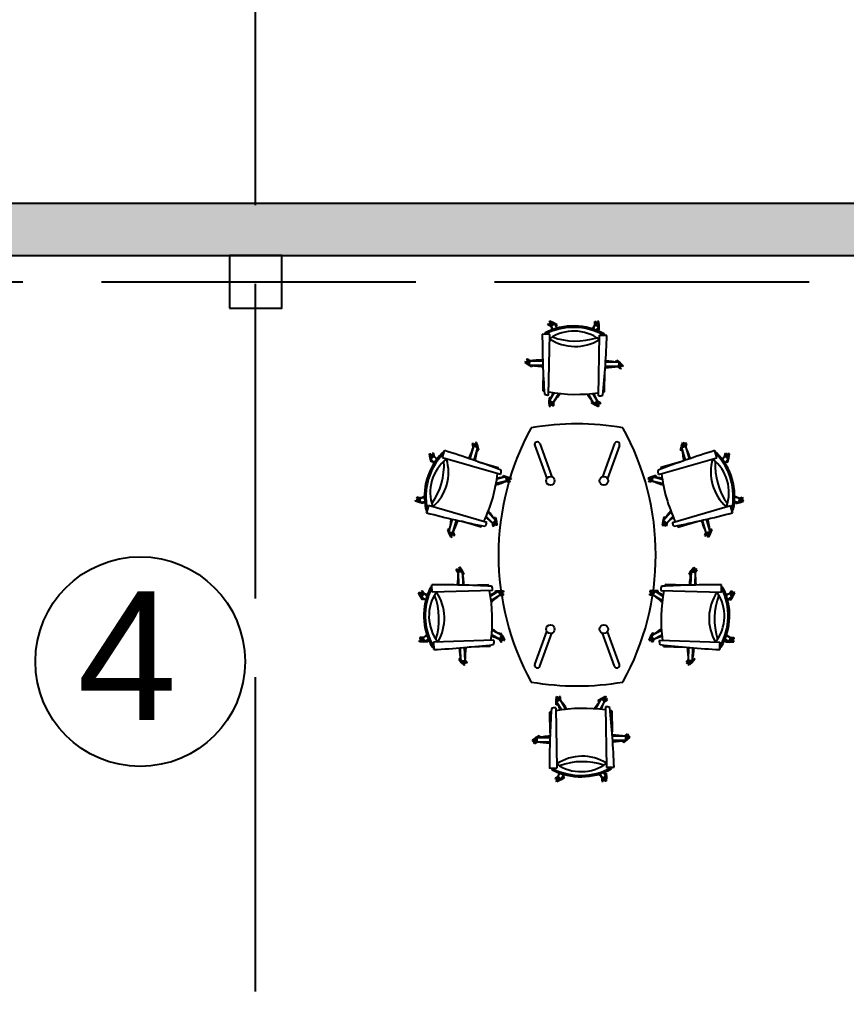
# Model space of a CAD drawing. Header units: millimetres. Extents: x -1544140 to 7445918, y -1294905 to 2019878.
# Drawn here: x 684944 to 691253, y 188654 to 196139 of the extents above; entities that cross this region are included whole.
import ezdxf

# ---------------------------------------------------------------- set-up
doc = ezdxf.new("R2010")
doc.units = ezdxf.units.MM
doc.header["$MEASUREMENT"] = 0
doc.linetypes.add('ACAD_ISO02W100', pattern=[15, 12, -3])
doc.layers.add('Plan 2', color=7, linetype='Continuous')
doc.styles.get("Standard").update_dxf_attribs({"font": 'arial.ttf'})

msp = doc.modelspace()

# ---------------------------------------------------------------- hatches: boundary and pattern name
at = {"true_color": 0x636466}
h = msp.add_hatch(color=251, dxfattribs=at)
h.dxf.hatch_style = 1
h.paths.add_polyline_path([(647544.4, 239137.8), (647144.4, 239137.8), (647144.4, 227137.8), (647544.4, 227137.8)])
h.paths.add_polyline_path([(647544.4, 227137.8), (647144.4, 227137.8), (647144.4, 205537.8), (647744.4, 205537.8), (647744.4, 205937.8), (647544.4, 205937.8)])
h.paths.add_polyline_path([(647544.4, 251137.8), (647144.4, 251137.8), (647144.4, 239137.8), (647544.4, 239137.8)])
h.paths.add_polyline_path([(647544.4, 263137.8), (647144.4, 263137.8), (647144.4, 251137.8), (647544.4, 251137.8)])
h.paths.add_polyline_path([(669344.4, 263737.8), (647144.4, 263737.8), (647144.4, 263137.8), (647544.4, 263137.8), (647544.4, 263337.8), (668944.4, 263337.8), (668944.4, 263137.8), (669344.4, 263137.8)])
h.paths.add_polyline_path([(669344.4, 263137.8), (668944.4, 263137.8), (668944.4, 251137.8), (669344.4, 251137.8)])
h.paths.add_polyline_path([(669344.4, 251137.8), (668944.4, 251137.8), (668944.4, 227337.8), (674744.4, 227337.8), (674744.4, 227737.8), (669344.4, 227737.8)])
h.paths.add_polyline_path([(680744.4, 227737.8), (674744.4, 227737.8), (674744.4, 227337.8), (680744.4, 227337.8)])
h.paths.add_polyline_path([(686744.4, 227737.8), (680744.4, 227737.8), (680744.4, 227337.8), (686744.4, 227337.8)])
h.paths.add_polyline_path([(692744.4, 227737.8), (686744.4, 227737.8), (686744.4, 227337.8), (692744.4, 227337.8)])
h.paths.add_polyline_path([(716744.4, 205937.8), (710744.4, 205937.8), (710744.4, 205537.8), (716744.4, 205537.8)])
h.paths.add_polyline_path([(710744.4, 205937.8), (647544.4, 205937.8), (647544.4, 206137.8), (647144.4, 206137.8), (647144.4, 205537.8), (710744.4, 205537.8)])
h.paths.add_polyline_path([(647744.4, 205937.8), (647544.4, 205937.8), (647544.4, 206137.8), (647144.4, 206137.8), (647144.4, 205537.8), (647744.4, 205537.8)], flags=16)
h.paths.add_polyline_path([(668544.4, 194137.8), (668144.4, 194137.8), (668144.4, 188137.8), (668544.4, 188137.8)], flags=17)
h.paths.add_polyline_path([(674744.4, 194737.8), (668744.4, 194737.8), (668744.4, 194337.8), (674744.4, 194337.8)], flags=17)
h.paths.add_polyline_path([(668744.4, 194737.8), (668144.4, 194737.8), (668144.4, 194137.8), (668544.4, 194137.8), (668544.4, 194337.8), (668744.4, 194337.8)], flags=16)
h.paths.add_polyline_path([(680744.4, 194737.8), (674744.4, 194737.8), (674744.4, 194337.8), (680744.4, 194337.8)])
h.paths.add_polyline_path([(686744.4, 194737.8), (680744.4, 194737.8), (680744.4, 194337.8), (686744.4, 194337.8)])
h.paths.add_polyline_path([(692744.4, 194737.8), (686744.4, 194737.8), (686744.4, 194337.8), (692744.4, 194337.8)])
h.paths.add_polyline_path([(698744.4, 194737.8), (692744.4, 194737.8), (692744.4, 194337.8), (698744.4, 194337.8)])
h.paths.add_polyline_path([(699344.4, 194137.8), (698944.4, 194137.8), (698944.4, 188137.8), (699344.4, 188137.8)])
h.paths.add_polyline_path([(699344.4, 194737.8), (698744.4, 194737.8), (698744.4, 194337.8), (698944.4, 194337.8), (698944.4, 194137.8), (699344.4, 194137.8)])
h.paths.add_polyline_path([(699344.4, 188137.8), (698944.4, 188137.8), (698944.4, 182137.8), (699344.4, 182137.8)])
h.paths.add_polyline_path([(699344.4, 182137.8), (698944.4, 182137.8), (698944.4, 172937.8), (698744.4, 172937.8), (698744.4, 172537.8), (699344.4, 172537.8)])
h.paths.add_polyline_path([(698744.4, 172937.8), (692744.4, 172937.8), (692744.4, 172537.8), (698744.4, 172537.8)])
h.paths.add_polyline_path([(692744.4, 172937.8), (686744.4, 172937.8), (686744.4, 172537.8), (692744.4, 172537.8)])
h.paths.add_polyline_path([(686744.4, 172937.8), (686544.4, 172937.8), (686544.4, 173137.8), (686144.4, 173137.8), (686144.4, 172537.8), (686744.4, 172537.8)])
h.paths.add_polyline_path([(686544.4, 179137.8), (686144.4, 179137.8), (686144.4, 173137.8), (686544.4, 173137.8)])
h.paths.add_polyline_path([(686544.4, 181937.8), (680744.4, 181937.8), (680744.4, 181537.8), (686144.4, 181537.8), (686144.4, 179137.8), (686544.4, 179137.8)])
h.paths.add_polyline_path([(680744.4, 181937.8), (674744.4, 181937.8), (674744.4, 181537.8), (680744.4, 181537.8)])
h.paths.add_polyline_path([(674744.4, 181937.8), (668544.4, 181937.8), (668544.4, 182137.8), (668144.4, 182137.8), (668144.4, 181537.8), (674744.4, 181537.8)])
h.paths.add_polyline_path([(668544.4, 194337.8), (674744.4, 194337.8), (674744.4, 194737.8), (668144.4, 194737.8), (668144.4, 182137.8), (668544.4, 182137.8)])
h.paths.add_polyline_path([(717344.4, 205937.8), (716744.4, 205937.8), (716744.4, 205537.8), (717344.4, 205537.8)])
h.paths.add_polyline_path([(716744.4, 227337.8), (716744.4, 227737.8), (692744.4, 227737.8), (692744.4, 227337.8)])

# ---------------------------------------------------------------- linework, layer by layer
at = {"color": 9, "linetype": 'ACAD_ISO02W100', "ltscale": 200, "true_color": 0xc4c4c5}
for p, q in [((686744.4, 185721.7), (686744.4, 263137.8)), ((631568.4, 194137.8), (753969, 194137.8))]:
    msp.add_line(p, q, dxfattribs=at)
at = {"color": 18, "linetype": 'ByBlock', "true_color": 0x000000}
for p, q in [((688975.2, 193810.4), (688980.2, 193819.7)), ((688998.9, 193796.1), (688975.2, 193810.4)), ((688980.2, 193819.7), (688989.5, 193814.7)), ((688990.2, 193838.2), (688985.2, 193828.9)), ((688985.2, 193828.9), (688994.5, 193823.9)), ((688989.5, 193814.7), (688998.4, 193809.9)), ((689018.7, 193824.6), (688990.2, 193838.2)), ((688994.5, 193823.9), (689003.4, 193819.1)), ((688996.7, 193801.7), (689024.2, 193817)), ((688996.7, 193801.7), (689012.2, 193773.7)), ((689045.6, 193808.2), (689018.7, 193824.6)), ((689024.2, 193817), (689042.9, 193783.4)), ((689035.2, 193801.9), (689040.7, 193799)), ((689040.7, 193799), (689045.6, 193808.2)), ((689336.5, 193811.6), (689316.7, 193778.7)), ((689332.8, 193806.9), (689333.3, 193834.6)), ((689333.3, 193834.6), (689343.8, 193834.9)), ((689336.5, 193811.6), (689363.5, 193795.4)), ((689343.8, 193834.9), (689344.1, 193824.4)), ((689344.1, 193824.4), (689344.4, 193814.2)), ((689363.5, 193795.4), (689347, 193768)), ((689364.8, 193835.5), (689354.3, 193835.2)), ((689354.3, 193835.2), (689354.6, 193824.7)), ((689354.6, 193824.7), (689354.9, 193814.5)), ((689367.3, 193804), (689364.8, 193835.5)), ((689366.6, 193772.5), (689367.3, 193804)), ((688988.7, 193736.1), (688932.2, 193737.1)), ((688980.8, 193274.7), (688988.7, 193736.1)), ((689356, 193778.3), (689356.1, 193772.2)), ((689356.1, 193772.2), (689366.6, 193772.5)), ((689361.3, 193268.2), (689369.2, 193729.6)), ((689369.2, 193729.6), (689425.7, 193728.6)), ((689425.7, 193728.6), (689369.2, 193729.6)), ((688800.7, 193522.5), (688806.5, 193531.3)), ((688826, 193503.8), (688800.7, 193522.5)), ((688806.5, 193531.3), (688815.2, 193525.5)), ((688818.1, 193548.8), (688812.3, 193540)), ((688812.3, 193540), (688821, 193534.2)), ((688815.2, 193525.5), (688823.7, 193519.8)), ((688841.9, 193534.6), (688818.1, 193548.8)), ((688821, 193534.2), (688829.5, 193528.6)), ((688853.1, 193487.7), (688826, 193503.8)), ((688835.4, 193502.5), (688835.9, 193534)), ((688835.4, 193502.5), (688936.7, 193500.7)), ((688835.9, 193534), (688935.6, 193532.2)), ((688859, 193496.4), (688853.1, 193487.7)), ((688853.8, 193499.8), (688859, 193496.4)), ((689514.4, 193490.8), (689413.1, 193492.5)), ((689515, 193522.3), (689415.2, 193524)), ((689494.4, 193531.2), (689501.3, 193539.1)), ((689502.3, 193524.3), (689494.4, 193531.2)), ((689501.3, 193539.1), (689526.1, 193519.6)), ((689502.6, 193524.1), (689502.3, 193524.3)), ((689507.7, 193490.1), (689528.1, 193474)), ((689515, 193522.3), (689514.4, 193490.8)), ((689527.1, 193488.8), (689519.4, 193495.5)), ((689526.1, 193519.6), (689548.8, 193497.7)), ((689534, 193496.7), (689526.3, 193503.4)), ((689535, 193481.9), (689527.1, 193488.8)), ((689541.9, 193489.8), (689534, 193496.7)), ((689548.8, 193497.7), (689541.9, 193489.8)), ((688938.1, 193465.7), (688935.3, 193306.5)), ((689407.8, 193298.4), (689410.5, 193457.6)), ((689528.1, 193474), (689535, 193481.9)), ((688986.8, 193229.4), (689023.6, 193290.6)), ((689013.9, 193213.1), (689057.7, 193286.2)), ((689326.1, 193207.8), (689284.8, 193282.3)), ((689353.7, 193223.1), (689319, 193285.5)), ((688983.7, 193252.3), (688983, 193220.8)), ((688983, 193220.8), (688985.5, 193189.3)), ((688994.2, 193252.6), (688983.7, 193252.3)), ((688985.5, 193189.3), (688996, 193189.6)), ((689013.9, 193213.1), (688986.8, 193229.4)), ((688994.4, 193246.4), (688994.2, 193252.6)), ((688995.7, 193200.1), (688995.4, 193210.2)), ((688996, 193189.6), (688995.7, 193200.1)), ((689006.2, 193200.4), (689005.9, 193210.5)), ((689006.5, 193189.9), (689006.2, 193200.4)), ((689017, 193190.2), (689006.5, 193189.9)), ((689017.6, 193217.8), (689017, 193190.2)), ((689309.7, 193225.8), (689304.7, 193216.5)), ((689304.7, 193216.5), (689331.7, 193200.2)), ((689315.1, 193222.8), (689309.7, 193225.8)), ((689353.7, 193223.1), (689326.1, 193207.8)), ((689331.7, 193200.2), (689360.1, 193186.6)), ((689355.9, 193200.8), (689347, 193205.6)), ((689351.4, 193228.6), (689375.1, 193214.3)), ((689360.9, 193210.1), (689351.9, 193214.9)), ((689365.1, 193195.8), (689355.9, 193200.8)), ((689360.1, 193186.6), (689365.1, 193195.8)), ((689370.1, 193205.1), (689360.9, 193210.1)), ((689375.1, 193214.3), (689370.1, 193205.1)), ((688398.9, 192903.6), (688409, 192906.6)), ((688405.5, 192876.8), (688398.9, 192903.6)), ((688409, 192906.6), (688412, 192896.6)), ((688412, 192896.6), (688414.9, 192886.8)), ((688429.1, 192912.6), (688419.1, 192909.6)), ((688419.1, 192909.6), (688422.1, 192899.6)), ((688422.1, 192899.6), (688425, 192889.8)), ((688439.6, 192882.9), (688429.1, 192912.6)), ((689993.7, 192882.9), (690004.2, 192912.6)), ((690004.2, 192912.6), (690014.2, 192909.6)), ((690011.2, 192899.6), (690008.3, 192889.8)), ((690014.2, 192909.6), (690011.2, 192899.6)), ((690021.3, 192896.6), (690018.4, 192886.8)), ((690024.3, 192906.6), (690021.3, 192896.6)), ((690034.4, 192903.6), (690024.3, 192906.6)), ((690027.8, 192876.8), (690034.4, 192903.6)), ((688071.8, 192823.8), (688082.1, 192825.9)), ((688076.5, 192792.6), (688071.8, 192823.8)), ((688082.1, 192825.9), (688084.2, 192815.6)), ((688084.2, 192815.6), (688086.2, 192805.7)), ((688102.7, 192830), (688092.4, 192828)), ((688092.4, 192828), (688094.5, 192817.7)), ((688094.5, 192817.7), (688096.5, 192807.7)), ((688109.5, 192803.2), (688102.7, 192830)), ((688169.8, 192795.4), (688185.4, 192849.7)), ((688407.9, 192882.3), (688380.3, 192786.4)), ((688438.2, 192873.6), (688407.9, 192882.3)), ((688438.2, 192873.6), (688410.1, 192776.1)), ((688435.3, 192855.1), (688437, 192849.2)), ((688437, 192849.2), (688447.1, 192852.2)), ((688447.1, 192852.2), (688439.6, 192882.9)), ((689986.2, 192852.2), (689993.7, 192882.9)), ((689996.3, 192849.2), (689986.2, 192852.2)), ((689995.1, 192873.6), (690025.4, 192882.3)), ((689995.1, 192873.6), (690023.2, 192776.1)), ((689998, 192855.1), (689996.3, 192849.2)), ((690025.4, 192882.3), (690053, 192786.4)), ((690263.4, 192795.4), (690247.8, 192849.7)), ((690323.8, 192803.2), (690330.6, 192830)), ((690330.6, 192830), (690340.9, 192828)), ((690338.8, 192817.7), (690336.8, 192807.7)), ((690340.9, 192828), (690338.8, 192817.7)), ((690349.1, 192815.6), (690347.1, 192805.7)), ((690351.2, 192825.9), (690349.1, 192815.6)), ((690361.5, 192823.8), (690351.2, 192825.9)), ((690356.8, 192792.6), (690361.5, 192823.8)), ((688084.2, 192762.1), (688076.5, 192792.6)), ((688104.8, 192807), (688082.1, 192785.1)), ((688082.1, 192785.1), (688108.8, 192757.4)), ((688094.5, 192764.1), (688084.2, 192762.1)), ((688093.3, 192770.2), (688094.5, 192764.1)), ((688104.8, 192807), (688127, 192783.9)), ((688613.3, 192667.8), (688169.8, 192795.4)), ((688443.2, 192764.6), (688596.3, 192720.6)), ((689820, 192667.8), (690263.4, 192795.4)), ((689990.1, 192764.6), (689837, 192720.6)), ((690328.5, 192807), (690306.3, 192783.9)), ((690351.2, 192785.1), (690324.5, 192757.4)), ((690328.5, 192807), (690351.2, 192785.1)), ((690340, 192770.2), (690338.8, 192764.1)), ((690338.8, 192764.1), (690349.1, 192762.1)), ((690349.1, 192762.1), (690356.8, 192792.6)), ((688662.5, 192618.2), (688579.8, 192597.6)), ((688654.9, 192648.7), (688585.6, 192631.5)), ((688630.6, 192648.5), (688633.9, 192658.5)), ((688636.4, 192646.5), (688630.6, 192648.5)), ((688633.9, 192658.5), (688664.3, 192649.9)), ((688662.5, 192618.2), (688654.9, 192648.7)), ((688656.9, 192616), (688683.5, 192608.5)), ((688664.3, 192649.9), (688693.6, 192638.3)), ((688676.9, 192621.8), (688667.3, 192625)), ((688680.3, 192631.7), (688670.7, 192635)), ((688686.9, 192618.4), (688676.9, 192621.8)), ((688690.2, 192628.4), (688680.3, 192631.7)), ((688683.5, 192608.5), (688686.9, 192618.4)), ((688693.6, 192638.3), (688690.2, 192628.4)), ((689769, 192649.9), (689739.7, 192638.3)), ((689739.7, 192638.3), (689743, 192628.4)), ((689743, 192628.4), (689753, 192631.7)), ((689746.4, 192618.4), (689756.4, 192621.8)), ((689749.8, 192608.5), (689746.4, 192618.4)), ((689776.4, 192616), (689749.8, 192608.5)), ((689753, 192631.7), (689762.6, 192635)), ((689756.4, 192621.8), (689766, 192625)), ((689799.4, 192658.5), (689769, 192649.9)), ((689770.8, 192618.2), (689778.4, 192648.7)), ((689770.8, 192618.2), (689853.5, 192597.6)), ((689778.4, 192648.7), (689847.7, 192631.5)), ((689796.9, 192646.5), (689802.7, 192648.5)), ((689802.7, 192648.5), (689799.4, 192658.5)), ((687964.7, 192464.8), (687968.1, 192474.8)), ((687994, 192453.3), (687964.7, 192464.8)), ((687968.1, 192474.8), (687978, 192471.4)), ((687974.8, 192494.7), (687971.4, 192484.7)), ((687971.4, 192484.7), (687981.4, 192481.4)), ((688001.4, 192487.1), (687974.8, 192494.7)), ((687978, 192471.4), (687987.6, 192468.2)), ((687981.4, 192481.4), (687991, 192478.1)), ((688024.4, 192444.7), (687994, 192453.3)), ((687995.8, 192485), (688033.1, 192494.2)), ((687995.8, 192485), (688003.4, 192454.4)), ((688003.4, 192454.4), (688034.5, 192462.1)), ((688021.9, 192456.6), (688027.8, 192454.6)), ((688027.8, 192454.6), (688024.4, 192444.7)), ((690429.9, 192454.4), (690398.8, 192462.1)), ((690437.5, 192485), (690400.2, 192494.2)), ((690411.4, 192456.6), (690405.5, 192454.6)), ((690405.5, 192454.6), (690408.9, 192444.7)), ((690408.9, 192444.7), (690439.2, 192453.3)), ((690437.5, 192485), (690429.9, 192454.4)), ((690431.9, 192487.1), (690458.5, 192494.7)), ((690439.2, 192453.3), (690468.6, 192464.8)), ((690451.9, 192481.4), (690442.3, 192478.1)), ((690455.3, 192471.4), (690445.7, 192468.2)), ((690461.9, 192484.7), (690451.9, 192481.4)), ((690465.2, 192474.8), (690455.3, 192471.4)), ((690458.5, 192494.7), (690461.9, 192484.7)), ((690468.6, 192464.8), (690465.2, 192474.8)), ((688064.6, 192429.6), (688049, 192375.4)), ((688049, 192375.4), (688064.6, 192429.6)), ((688508.1, 192302.1), (688064.6, 192429.6)), ((688576.2, 192318), (688517, 192379.4)), ((689857.1, 192318), (689916.3, 192379.4)), ((689925.2, 192302.1), (690368.6, 192429.6)), ((690368.6, 192429.6), (690384.2, 192375.4)), ((690384.2, 192375.4), (690368.6, 192429.6)), ((688220.2, 192229.6), (688247.7, 192325.4)), ((688250.4, 192220.9), (688278.4, 192318.3)), ((688465.7, 192266.5), (688312.6, 192310.5)), ((688553.5, 192296.2), (688504, 192347.6)), ((688548.8, 192299.9), (688555.6, 192273.1)), ((688553.5, 192296.2), (688576.2, 192318)), ((688563.8, 192285.5), (688561.8, 192295.4)), ((688563.8, 192339), (688574.1, 192341.1)), ((688565, 192333), (688563.8, 192339)), ((688574.1, 192287.5), (688572.1, 192297.5)), ((688574.1, 192341.1), (688581.8, 192310.5)), ((688581.8, 192310.5), (688586.5, 192279.3)), ((689851.5, 192310.5), (689846.8, 192279.3)), ((689859.2, 192341.1), (689851.5, 192310.5)), ((689879.8, 192296.2), (689857.1, 192318)), ((689869.5, 192339), (689859.2, 192341.1)), ((689859.2, 192287.5), (689861.2, 192297.5)), ((689868.3, 192333), (689869.5, 192339)), ((689869.5, 192285.5), (689871.4, 192295.4)), ((689884.5, 192299.9), (689877.7, 192273.1)), ((689879.8, 192296.2), (689929.3, 192347.6)), ((689967.6, 192266.5), (690120.7, 192310.5)), ((690182.9, 192220.9), (690154.8, 192318.3)), ((690213.1, 192229.6), (690185.6, 192325.4)), ((688217.6, 192251.8), (688208.1, 192247.5)), ((688208.1, 192247.5), (688219.5, 192218.1)), ((688221.9, 192242.2), (688217.6, 192251.8)), ((688219.5, 192218.1), (688233.8, 192190)), ((688220.2, 192229.6), (688250.4, 192220.9)), ((688222.1, 192241.9), (688221.9, 192242.2)), ((688248.6, 192208.2), (688244.5, 192217.4)), ((688253.1, 192227.1), (688262.5, 192202.9)), ((688555.6, 192273.1), (688565.9, 192275.2)), ((688565.9, 192275.2), (688563.8, 192285.5)), ((688576.2, 192277.2), (688574.1, 192287.5)), ((688586.5, 192279.3), (688576.2, 192277.2)), ((689846.8, 192279.3), (689857.1, 192277.2)), ((689857.1, 192277.2), (689859.2, 192287.5)), ((689867.4, 192275.2), (689869.5, 192285.5)), ((689877.7, 192273.1), (689867.4, 192275.2)), ((690180.2, 192227.1), (690170.8, 192202.9)), ((690213.1, 192229.6), (690182.9, 192220.9)), ((690184.6, 192208.2), (690188.8, 192217.4)), ((690213.8, 192218.1), (690199.5, 192190)), ((690211.2, 192241.9), (690211.4, 192242.2)), ((690211.4, 192242.2), (690215.6, 192251.8)), ((690225.2, 192247.5), (690213.8, 192218.1)), ((690215.6, 192251.8), (690225.2, 192247.5)), ((688233.8, 192190), (688243.3, 192194.3)), ((688239.1, 192203.9), (688234.9, 192213.1)), ((688243.3, 192194.3), (688239.1, 192203.9)), ((688252.9, 192198.6), (688248.6, 192208.2)), ((688262.5, 192202.9), (688252.9, 192198.6)), ((690170.8, 192202.9), (690180.4, 192198.6)), ((690180.4, 192198.6), (690184.6, 192208.2)), ((690189.9, 192194.3), (690194.2, 192203.9)), ((690199.5, 192190), (690189.9, 192194.3)), ((690194.2, 192203.9), (690198.4, 192213.1)), ((688275.7, 191941.1), (688284.3, 191947)), ((688290.1, 191917.5), (688275.7, 191941.1)), ((688284.3, 191947), (688290.3, 191938.4)), ((688290.3, 191938.4), (688296, 191930)), ((688322.2, 191924.5), (688290.7, 191923.5)), ((688290.7, 191923.5), (688293.7, 191823.8)), ((688301.7, 191958.9), (688293, 191952.9)), ((688293, 191952.9), (688298.9, 191944.3)), ((688298.9, 191944.3), (688304.6, 191935.9)), ((688320.7, 191933.8), (688301.7, 191958.9)), ((688337.2, 191906.9), (688320.7, 191933.8)), ((688322.2, 191924.5), (688325.3, 191823.1)), ((690052.4, 191906.9), (690068.8, 191933.8)), ((690067.4, 191924.5), (690064.3, 191823.1)), ((690067.4, 191924.5), (690098.9, 191923.5)), ((690068.8, 191933.8), (690087.9, 191958.9)), ((690090.7, 191944.3), (690084.9, 191935.9)), ((690087.9, 191958.9), (690096.6, 191952.9)), ((690096.6, 191952.9), (690090.7, 191944.3)), ((690099.3, 191938.4), (690093.6, 191930)), ((690098.9, 191923.5), (690095.9, 191823.8)), ((690105.3, 191947), (690099.3, 191938.4)), ((690099.5, 191917.5), (690113.9, 191941.1)), ((690113.9, 191941.1), (690105.3, 191947)), ((688325.1, 191906), (688328.6, 191900.9)), ((688328.6, 191900.9), (688337.2, 191906.9)), ((690061, 191900.9), (690052.4, 191906.9)), ((690064.5, 191906), (690061, 191900.9)), ((687988.5, 191765.2), (687997.7, 191770.3)), ((688002.5, 191736.9), (687988.5, 191765.2)), ((687997.7, 191770.3), (688002.8, 191761.1)), ((688016.1, 191780.5), (688006.9, 191775.4)), ((688006.9, 191775.4), (688012, 191766.2)), ((688012, 191766.2), (688016.9, 191757.4)), ((688030.7, 191757.1), (688016.1, 191780.5)), ((688090.6, 191768.1), (688088.9, 191824.5)), ((688551.8, 191782.1), (688090.6, 191768.1)), ((688360.3, 191822.2), (688519.5, 191827.1)), ((688597.3, 191776.6), (688536.5, 191739)), ((688574.1, 191768.9), (688574.3, 191779.4)), ((688580.3, 191768.8), (688574.1, 191768.9)), ((688574.3, 191779.4), (688605.8, 191780.5)), ((688613.8, 191749.8), (688597.3, 191776.6)), ((688605.8, 191780.5), (688637.3, 191778.5)), ((688626.6, 191768.1), (688616.5, 191768.3)), ((688637.1, 191768), (688626.6, 191768.1)), ((688637.3, 191778.5), (688637.1, 191768)), ((689783.8, 191780.5), (689752.3, 191778.5)), ((689752.3, 191778.5), (689752.5, 191768)), ((689752.5, 191768), (689763, 191768.1)), ((689763, 191768.1), (689773.1, 191768.3)), ((689775.7, 191749.8), (689792.3, 191776.6)), ((689815.3, 191779.4), (689783.8, 191780.5)), ((689792.3, 191776.6), (689853, 191739)), ((689809.3, 191768.8), (689815.4, 191768.9)), ((689815.4, 191768.9), (689815.3, 191779.4)), ((689837.8, 191782.1), (690299, 191768.1)), ((690029.3, 191822.2), (689870.1, 191827.1)), ((690299, 191768.1), (690300.7, 191824.5)), ((690358.9, 191757.1), (690373.5, 191780.5)), ((690377.6, 191766.2), (690372.6, 191757.4)), ((690373.5, 191780.5), (690382.7, 191775.4)), ((690382.7, 191775.4), (690377.6, 191766.2)), ((690391.9, 191770.3), (690386.7, 191761.1)), ((690387.1, 191736.9), (690401, 191765.2)), ((690401, 191765.2), (690391.9, 191770.3)), ((688019.2, 191710.2), (688002.5, 191736.9)), ((688002.8, 191761.1), (688007.8, 191752.3)), ((688025.1, 191759.2), (688010.2, 191731.5)), ((688010.2, 191731.5), (688044.1, 191713.3)), ((688028.4, 191715.3), (688019.2, 191710.2)), ((688025.1, 191759.2), (688053.3, 191744)), ((688025.4, 191720.7), (688028.4, 191715.3)), ((688613.8, 191749.8), (688541.3, 191704.9)), ((688609.2, 191746), (688636.8, 191747)), ((688626.5, 191757.6), (688616.3, 191757.8)), ((688637, 191757.5), (688626.5, 191757.6)), ((688636.8, 191747), (688637, 191757.5)), ((689752.6, 191757.5), (689763.1, 191757.6)), ((689752.8, 191747), (689752.6, 191757.5)), ((689780.4, 191746), (689752.8, 191747)), ((689763.1, 191757.6), (689773.2, 191757.8)), ((689775.7, 191749.8), (689848.2, 191704.9)), ((690364.5, 191759.2), (690336.3, 191744)), ((690379.4, 191731.5), (690345.5, 191713.3)), ((690364.2, 191720.7), (690361.2, 191715.3)), ((690361.2, 191715.3), (690370.4, 191710.2)), ((690364.5, 191759.2), (690379.4, 191731.5)), ((690370.4, 191710.2), (690387.1, 191736.9)), ((690386.7, 191761.1), (690381.8, 191752.3)), ((688623.3, 191437.6), (688548.2, 191478)), ((689766.3, 191437.6), (689841.4, 191478)), ((687996.2, 191390.6), (687996.4, 191401.1)), ((688027.7, 191388.6), (687996.2, 191390.6)), ((687996.4, 191401.1), (688006.9, 191401)), ((687996.7, 191422.1), (687996.5, 191411.6)), ((687996.5, 191411.6), (688007, 191411.5)), ((688024.3, 191423.1), (687996.7, 191422.1)), ((688006.9, 191401), (688017, 191400.8)), ((688007, 191411.5), (688017.2, 191411.3)), ((688019.7, 191419.3), (688052.4, 191439.5)), ((688019.7, 191419.3), (688036.2, 191392.5)), ((688036.2, 191392.5), (688063.5, 191409.4)), ((688053.2, 191400.3), (688059.4, 191400.2)), ((688059.4, 191400.2), (688059.2, 191389.7)), ((688563.4, 191401.7), (688102.1, 191387.6)), ((688608.4, 191409.9), (688545.5, 191443.7)), ((688602.8, 191412), (688617.4, 191388.6)), ((688605.1, 191453.8), (688614.3, 191458.9)), ((688608.1, 191448.4), (688605.1, 191453.8)), ((688608.4, 191409.9), (688623.3, 191437.6)), ((688614.3, 191458.9), (688631, 191432.2)), ((688621.5, 191402.9), (688616.6, 191411.7)), ((688617.4, 191388.6), (688626.6, 191393.7)), ((688626.6, 191393.7), (688621.5, 191402.9)), ((688630.7, 191408), (688625.7, 191416.8)), ((688635.8, 191398.8), (688630.7, 191408)), ((688631, 191432.2), (688644.9, 191403.9)), ((688644.9, 191403.9), (688635.8, 191398.8)), ((689758.6, 191432.2), (689744.6, 191403.9)), ((689744.6, 191403.9), (689753.8, 191398.8)), ((689753.8, 191398.8), (689758.9, 191408)), ((689775.3, 191458.9), (689758.6, 191432.2)), ((689758.9, 191408), (689763.8, 191416.8)), ((689763, 191393.7), (689768.1, 191402.9)), ((689772.1, 191388.6), (689763, 191393.7)), ((689781.2, 191409.9), (689766.3, 191437.6)), ((689768.1, 191402.9), (689773, 191411.7)), ((689786.8, 191412), (689772.1, 191388.6)), ((689784.5, 191453.8), (689775.3, 191458.9)), ((689781.2, 191409.9), (689844.1, 191443.7)), ((689781.5, 191448.4), (689784.5, 191453.8)), ((689826.2, 191401.7), (690287.5, 191387.6)), ((690353.3, 191392.5), (690326.1, 191409.4)), ((690336.4, 191400.3), (690330.2, 191400.2)), ((690330.2, 191400.2), (690330.4, 191389.7)), ((690369.9, 191419.3), (690337.2, 191439.5)), ((690369.9, 191419.3), (690353.3, 191392.5)), ((690361.9, 191388.6), (690393.4, 191390.6)), ((690365.3, 191423.1), (690392.9, 191422.1)), ((690382.6, 191411.5), (690372.4, 191411.3)), ((690382.7, 191401), (690372.6, 191400.8)), ((690393.1, 191411.6), (690382.6, 191411.5)), ((690393.2, 191401.1), (690382.7, 191401)), ((690392.9, 191422.1), (690393.1, 191411.6)), ((690393.4, 191390.6), (690393.2, 191401.1)), ((688059.2, 191389.7), (688027.7, 191388.6)), ((688102.1, 191387.6), (688103.8, 191331.2)), ((688103.8, 191331.2), (688102.1, 191387.6)), ((688311.3, 191244.6), (688308.3, 191344.4)), ((688342.8, 191245.6), (688339.7, 191346.9)), ((688533.8, 191354.8), (688374.6, 191349.9)), ((689855.8, 191354.8), (690015, 191349.9)), ((690046.8, 191245.6), (690049.9, 191346.9)), ((690078.3, 191244.6), (690081.3, 191344.4)), ((690287.5, 191387.6), (690285.7, 191331.2)), ((690285.7, 191331.2), (690287.5, 191387.6)), ((690330.4, 191389.7), (690361.9, 191388.6)), ((688302.1, 191265.1), (688294.3, 191258.1)), ((688294.3, 191258.1), (688314.2, 191233.6)), ((688309.1, 191257.3), (688302.1, 191265.1)), ((688309.4, 191257), (688309.1, 191257.3)), ((688311.3, 191244.6), (688342.8, 191245.6)), ((688343.5, 191252.3), (688359.8, 191232.2)), ((690046.1, 191252.3), (690029.8, 191232.2)), ((690078.3, 191244.6), (690046.8, 191245.6)), ((690095.3, 191258.1), (690075.4, 191233.6)), ((690080.2, 191257), (690080.4, 191257.3)), ((690080.4, 191257.3), (690087.5, 191265.1)), ((690087.5, 191265.1), (690095.3, 191258.1)), ((688314.2, 191233.6), (688336.3, 191211.1)), ((688337.2, 191226), (688330.4, 191233.5)), ((688336.3, 191211.1), (688344.2, 191218.1)), ((688344.2, 191218.1), (688337.2, 191226)), ((688345, 191233), (688338.2, 191240.5)), ((688352, 191225.2), (688345, 191233)), ((688359.8, 191232.2), (688352, 191225.2)), ((690029.8, 191232.2), (690037.6, 191225.2)), ((690037.6, 191225.2), (690044.6, 191233)), ((690044.6, 191233), (690051.4, 191240.5)), ((690045.4, 191218.1), (690052.4, 191226)), ((690053.2, 191211.1), (690045.4, 191218.1)), ((690052.4, 191226), (690059.2, 191233.5)), ((690075.4, 191233.6), (690053.2, 191211.1)), ((689037, 190940.3), (689039.4, 190971.7)), ((689039.4, 190971.7), (689049.9, 190971.4)), ((689067.8, 190947.9), (689040.8, 190931.7)), ((689049.6, 190960.9), (689049.3, 190950.8)), ((689049.9, 190971.4), (689049.6, 190960.9)), ((689060.1, 190960.6), (689059.8, 190950.5)), ((689060.4, 190971.1), (689060.1, 190960.6)), ((689070.9, 190970.8), (689060.4, 190971.1)), ((689067.8, 190947.9), (689111.7, 190874.8)), ((689071.5, 190943.2), (689070.9, 190970.8)), ((689380, 190953.3), (689338.7, 190878.7)), ((689358.6, 190944.5), (689385.6, 190960.9)), ((689363.6, 190935.3), (689358.6, 190944.5)), ((689407.6, 190938), (689380, 190953.3)), ((689385.6, 190960.9), (689414.1, 190974.5)), ((689409.8, 190960.2), (689400.9, 190955.4)), ((689405.4, 190932.4), (689429, 190946.7)), ((689414.8, 190951), (689405.9, 190946.2)), ((689419, 190965.2), (689409.8, 190960.2)), ((689414.1, 190974.5), (689419, 190965.2)), ((689424, 190956), (689414.8, 190951)), ((689429, 190946.7), (689424, 190956)), ((689034.7, 190886.3), (689042.6, 190424.9)), ((689037.6, 190908.8), (689037, 190940.3)), ((689048.1, 190908.5), (689037.6, 190908.8)), ((689040.8, 190931.7), (689077.5, 190870.5)), ((689048.3, 190914.6), (689048.1, 190908.5)), ((689369, 190938.2), (689363.6, 190935.3)), ((689407.6, 190938), (689373, 190875.5)), ((689415.2, 190892.9), (689423.1, 190431.5)), ((688992, 190695.3), (688989.3, 190854.6)), ((689461.7, 190862.7), (689464.4, 190703.4)), ((688880, 190657.3), (688854.6, 190638.5)), ((688907.1, 190673.4), (688880, 190657.3)), ((688889.3, 190658.6), (688990.6, 190660.3)), ((688889.3, 190658.6), (688889.8, 190627.1)), ((688912.9, 190664.6), (688907.1, 190673.4)), ((688907.8, 190661.2), (688912.9, 190664.6)), ((689568.4, 190670.2), (689467, 190668.5)), ((689561.6, 190671), (689582, 190687.1)), ((689568.9, 190638.7), (689568.4, 190670.2)), ((689581, 190672.3), (689573.4, 190665.6)), ((689580, 190641.4), (689602.7, 190663.3)), ((689587.9, 190664.3), (689580.3, 190657.7)), ((689588.9, 190679.2), (689581, 190672.3)), ((689582, 190687.1), (689588.9, 190679.2)), ((689595.8, 190671.2), (689587.9, 190664.3)), ((689602.7, 190663.3), (689595.8, 190671.2)), ((688854.6, 190638.5), (688860.4, 190629.8)), ((688860.4, 190629.8), (688869.2, 190635.6)), ((688866.2, 190621), (688875, 190626.8)), ((688872, 190612.3), (688866.2, 190621)), ((688869.2, 190635.6), (688877.6, 190641.2)), ((688895.8, 190626.4), (688872, 190612.3)), ((688875, 190626.8), (688883.4, 190632.5)), ((688889.8, 190627.1), (688989.6, 190628.8)), ((689568.9, 190638.7), (689469.2, 190637)), ((689556.3, 190636.7), (689548.4, 190629.8)), ((689548.4, 190629.8), (689555.3, 190621.9)), ((689555.3, 190621.9), (689580, 190641.4)), ((689556.5, 190636.9), (689556.3, 190636.7)), ((689042.6, 190424.9), (688986.2, 190424)), ((689423.1, 190431.5), (689479.6, 190432.4)), ((689479.6, 190432.4), (689423.1, 190431.5)), ((689052.8, 190364.9), (689029.2, 190350.6)), ((689029.2, 190350.6), (689034.2, 190341.4)), ((689034.2, 190341.4), (689043.4, 190346.3)), ((689043.4, 190346.3), (689052.3, 190351.2)), ((689050.6, 190359.3), (689066.1, 190387.3)), ((689050.6, 190359.3), (689078.1, 190344.1)), ((689099.6, 190352.8), (689072.6, 190336.5)), ((689078.1, 190344.1), (689096.8, 190377.7)), ((689089.2, 190359.1), (689094.6, 190362)), ((689094.6, 190362), (689099.6, 190352.8)), ((689390.4, 190349.4), (689370.6, 190382.4)), ((689386.7, 190354.1), (689387.3, 190326.5)), ((689390.4, 190349.4), (689417.4, 190365.6)), ((689398.1, 190336.7), (689398.4, 190346.8)), ((689417.4, 190365.6), (689400.9, 190393.1)), ((689408.6, 190336.4), (689408.9, 190346.5)), ((689409.9, 190382.7), (689410.1, 190388.9)), ((689410.1, 190388.9), (689420.6, 190388.6)), ((689421.2, 190357), (689418.8, 190325.6)), ((689420.6, 190388.6), (689421.2, 190357)), ((689039.2, 190332.1), (689048.4, 190337.1)), ((689044.1, 190322.9), (689039.2, 190332.1)), ((689072.6, 190336.5), (689044.1, 190322.9)), ((689048.4, 190337.1), (689057.3, 190341.9)), ((689387.3, 190326.5), (689397.8, 190326.2)), ((689397.8, 190326.2), (689398.1, 190336.7)), ((689408.3, 190325.9), (689408.6, 190336.4)), ((689418.8, 190325.6), (689408.3, 190325.9))]:
    msp.add_line(p, q, dxfattribs=at)
at = {"color": 18, "linetype": 'ByBlock', "ltscale": 0.4, "true_color": 0x000000}
for p, q in [((688875, 192889.2), (688966.1, 192636.9)), ((688912.7, 192902.8), (689003.7, 192650.5)), ((689483.2, 192902.8), (689392.1, 192650.5)), ((689483.2, 192902.8), (689392.1, 192650.5)), ((689520.8, 192889.2), (689429.8, 192636.9)), ((689520.8, 192889.2), (689429.8, 192636.9)), ((688875, 191217.4), (688966.1, 191469.7)), ((689520.8, 191217.4), (689429.8, 191469.7)), ((688912.7, 191203.8), (689003.7, 191456.1)), ((689483.2, 191203.8), (689392.1, 191456.1))]:
    msp.add_line(p, q, dxfattribs=at)
for points in [[(668144.4, 194737.8), (699344.4, 194737.8), (699344.4, 172537.8), (686144.4, 172537.8), (686144.4, 181537.8), (668144.4, 181537.8)], [(686544.4, 193937.8), (686944.4, 193937.8), (686944.4, 194337.8), (686544.4, 194337.8)]]:
    msp.add_lwpolyline(points, close=True)
msp.add_lwpolyline([(668544.4, 194337.8), (698944.4, 194337.8), (698944.4, 172937.8), (686544.4, 172937.8), (686544.4, 181937.8), (668544.4, 181937.8), (668544.4, 194337.8)])
for centre in [(688993.7, 192619.4), (689402.2, 192619.4), (689402.2, 192619.4), (688993.7, 191487.3), (689402.2, 191487.3)]:
    msp.add_circle(centre, 32.7, dxfattribs=at)
at = {"color": 18, "linetype": 'ByBlock', "true_color": 0x000000}
for centre, radius, start, end in [((689171.9, 193319.5), 481.4, 61.08546, 116.94819), ((689171.9, 193319.5), 470.9, 61.30963, 116.72402), ((690745.6, 194493.1), 1880.6, 201.56905, 202.53219), ((689010.4, 193809.3), 12.1, 29.01682, 209.01682), ((689010.4, 193809.3), 5.25, 29.01682, 209.01682), ((687511.8, 192699.3), 1880.6, 35.24869, 36.4646), ((690809.7, 192642.7), 1880.6, 141.56905, 142.78496), ((689350, 193803.5), 12.1, 329.01682, 149.01682), ((689350, 193803.5), 5.25, 329.01682, 149.01682), ((687639.3, 194546.4), 1880.6, 335.50145, 336.4646), ((695722.5, 193747.6), 6790.3, 180.0886, 183.94274), ((688956.9, 193744.5), 5.33, 127.7059, 306.08971), ((689173.9, 193438), 323.7, 53.00801, 125.02564), ((689186.9, 194194.2), 508.8, 249.65571, 288.37794), ((682639.7, 193972.1), 6790.3, 354.09091, 357.94504), ((689401.2, 193736.8), 5.33, 231.94394, 50.32775), ((689183.5, 193997.1), 353, 236.39901, 301.63463), ((688835.6, 193518.2), 12.1, 89.01682, 269.01682), ((688835.6, 193518.2), 5.25, 89.01682, 269.01682), ((689111.1, 195362.8), 1880.6, 261.56905, 264.69177), ((689047.6, 191665.3), 1880.6, 93.42382, 96.4646), ((689302.7, 195359.5), 1880.6, 273.34187, 276.4646), ((689239.2, 191662), 1880.6, 81.56905, 84.60983), ((689514.7, 193506.6), 12.1, 269.01682, 89.01682), ((689514.7, 193506.6), 5.25, 269.01682, 89.01682), ((689191.7, 194476.7), 1197.9, 257.64276, 258.1995), ((688972.1, 193318.7), 44.9, 238.0124, 281.17855), ((689191.7, 194476.7), 1197.9, 259.87659, 278.15706), ((690711.1, 192478.4), 1880.6, 154.37376, 156.4646), ((687540.6, 194382.1), 1880.6, 321.56905, 324.31648), ((690838.6, 194325.5), 1880.6, 213.71717, 216.4646), ((687604.7, 192531.7), 1880.6, 21.56905, 23.65989), ((689371.5, 193311.9), 44.9, 256.85509, 300.02125), ((689191.7, 194476.7), 1197.9, 279.83415, 280.39089), ((689000.4, 193221.2), 12.1, 149.01682, 329.01682), ((689000.4, 193221.2), 5.25, 149.01682, 329.01682), ((689339.9, 193215.4), 12.1, 209.01682, 29.01682), ((689339.9, 193215.4), 5.25, 209.01682, 29.01682), ((688423, 192877.9), 12.1, 343.9542, 163.9542), ((690010.3, 192877.9), 12.1, 16.0458, 196.0458), ((688514.5, 192498.2), 481.4, 136.02283, 191.88556), ((688514.5, 192498.2), 470.9, 136.247, 191.6614), ((688171.2, 192828.2), 5.33, 306.88131, 125.26512), ((686186.8, 186360.1), 6790.3, 69.02829, 72.88242), ((690132.6, 192132.6), 1880.6, 156.50642, 159.54721), ((688423, 192877.9), 5.25, 343.9542, 163.9542), ((686578.6, 193154.7), 1880.6, 348.27925, 351.40198), ((692246.5, 186360.1), 6790.3, 107.11758, 110.97171), ((691854.6, 193154.7), 1880.6, 188.59802, 191.72075), ((690010.3, 192877.9), 5.25, 16.0458, 196.0458), ((688300.7, 192132.6), 1880.6, 20.45279, 23.49358), ((690262.1, 192828.2), 5.33, 54.73488, 233.11869), ((689918.8, 192498.2), 470.9, 348.3386, 43.753), ((689918.8, 192498.2), 481.4, 348.11444, 43.97717), ((688400.7, 192531), 323.7, 127.94538, 199.96302), ((688093.5, 192796), 12.1, 43.9542, 223.9542), ((689593.8, 193903.9), 1880.6, 216.50642, 217.72233), ((688093.5, 192796), 5.25, 43.9542, 223.9542), ((687673.8, 192740), 508.8, 324.59308, 3.31532), ((687863.3, 192685.6), 353, 311.33639, 16.57201), ((686931.5, 191337.2), 1880.6, 50.43883, 51.40198), ((690570, 192685.6), 353, 163.42799, 228.66361), ((690032.6, 192531), 323.7, 340.03698, 52.05462), ((690759.4, 192740), 508.8, 176.68468, 215.40692), ((691501.7, 191337.2), 1880.6, 128.59802, 129.56117), ((688839.5, 193903.9), 1880.6, 322.27767, 323.49358), ((690339.8, 192796), 12.1, 316.0458, 136.0458), ((690339.8, 192796), 5.25, 316.0458, 136.0458), ((687402.3, 192818.1), 1197.9, 334.81396, 353.09443), ((687402.3, 192818.1), 1197.9, 354.77152, 355.32826), ((688573.8, 192689.1), 44.9, 331.79247, 14.95863), ((689859.5, 192689.1), 44.9, 165.04137, 208.20753), ((691031, 192818.1), 1197.9, 184.67174, 185.22848), ((691031, 192818.1), 1197.9, 186.90557, 205.18604), ((687976.3, 194369.1), 1880.6, 288.65454, 291.40198), ((688868, 190780.2), 1880.6, 96.50642, 98.59727), ((688658.7, 192633.5), 12.1, 283.9542, 103.9542), ((688658.7, 192633.5), 5.25, 283.9542, 103.9542), ((689774.6, 192633.5), 12.1, 76.0458, 256.0458), ((689774.6, 192633.5), 5.25, 76.0458, 256.0458), ((690457, 194369.1), 1880.6, 248.59802, 251.34546), ((689565.3, 190780.2), 1880.6, 81.40273, 83.49358), ((687999.6, 192469.7), 12.1, 103.9542, 283.9542), ((687999.6, 192469.7), 5.25, 103.9542, 283.9542), ((688682.1, 190734), 1880.6, 110.18606, 111.40198), ((687790.3, 194322.9), 1880.6, 276.50642, 277.46957), ((690643, 194322.9), 1880.6, 262.53043, 263.49358), ((689751.2, 190734), 1880.6, 68.59802, 69.81394), ((690433.7, 192469.7), 12.1, 256.0458, 76.0458), ((690433.7, 192469.7), 5.25, 256.0458, 76.0458), ((688048.3, 192401.1), 5.33, 202.64328, 21.02709), ((689803.5, 198935.1), 6790.3, 255.02598, 258.88011), ((687064.5, 191199.2), 1880.6, 36.50642, 39.25385), ((691368.7, 191199.2), 1880.6, 140.74615, 143.49358), ((688629.8, 198935.1), 6790.3, 281.11989, 284.97402), ((690384.9, 192401.1), 5.33, 158.97291, 337.35672), ((690079.7, 191948.4), 1880.6, 168.36119, 171.40198), ((686525.7, 192970.6), 1880.6, 336.50642, 339.62915), ((688463.4, 192305.1), 44.9, 312.94977, 356.11593), ((689726.8, 193766), 1880.6, 229.31113, 231.40198), ((688564.9, 192307.1), 12.1, 223.9542, 43.9542), ((688564.9, 192307.1), 5.25, 223.9542, 43.9542), ((689868.4, 192307.1), 12.1, 136.0458, 316.0458), ((689868.4, 192307.1), 5.25, 136.0458, 316.0458), ((688706.5, 193766), 1880.6, 308.59802, 310.68887), ((689969.9, 192305.1), 44.9, 183.88407, 227.05023), ((691907.6, 192970.6), 1880.6, 200.37085, 203.49358), ((688353.6, 191948.4), 1880.6, 8.59802, 11.63881), ((688235.3, 192225.2), 12.1, 163.9542, 343.9542), ((688235.3, 192225.2), 5.25, 163.9542, 343.9542), ((687402.3, 192818.1), 1197.9, 332.58014, 333.13688), ((691031, 192818.1), 1197.9, 206.86312, 207.41986), ((690198, 192225.2), 12.1, 196.0458, 16.0458), ((690198, 192225.2), 5.25, 196.0458, 16.0458), ((690162, 191736.4), 1880.6, 174.29164, 177.33243), ((688306.4, 191924), 12.1, 1.73942, 181.73942), ((688306.4, 191924), 5.25, 1.73942, 181.73942), ((686465.7, 191624.2), 1880.6, 6.06447, 9.1872), ((691923.9, 191624.2), 1880.6, 170.8128, 173.93553), ((690083.1, 191924), 12.1, 358.26058, 178.26058), ((690083.1, 191924), 5.25, 358.26058, 178.26058), ((688227.6, 191736.4), 1880.6, 2.66757, 5.70836), ((688509.6, 191590.4), 481.4, 153.80805, 209.67079), ((688509.6, 191590.4), 470.9, 154.03222, 209.44662), ((688391.1, 191586.8), 323.7, 145.7306, 217.74824), ((688081.8, 191799.7), 5.33, 324.66653, 143.05034), ((688168, 185034.6), 6790.3, 86.81351, 90.66764), ((687832.2, 191569.8), 353, 329.12161, 34.35723), ((687352.8, 191555.3), 1197.9, 12.55674, 13.11348), ((687352.8, 191555.3), 1197.9, 352.59919, 10.87966), ((689370.9, 190062.4), 1880.6, 114.29164, 116.38249), ((688507.7, 191790.2), 44.9, 349.57769, 32.74385), ((688605.6, 191763.2), 12.1, 301.73942, 121.73942), ((688605.6, 191763.2), 5.25, 301.73942, 121.73942), ((689784, 191763.2), 12.1, 58.26058, 238.26058), ((689784, 191763.2), 5.25, 58.26058, 238.26058), ((689018.7, 190062.4), 1880.6, 63.61751, 65.70836), ((689881.9, 191790.2), 44.9, 147.25615, 190.42231), ((691036.8, 191555.3), 1197.9, 169.12034, 187.40081), ((690221.6, 185034.6), 6790.3, 89.33236, 93.18649), ((691036.8, 191555.3), 1197.9, 166.88652, 167.44326), ((690557.4, 191569.8), 353, 145.64277, 210.87839), ((689998.5, 191586.8), 323.7, 322.25176, 34.2694), ((689880, 191590.4), 470.9, 330.55338, 25.96778), ((689880, 191590.4), 481.4, 330.32921, 26.19195), ((690307.8, 191799.7), 5.33, 36.94966, 215.33347), ((688017.6, 191745.3), 12.1, 61.73942, 241.73942), ((689107.8, 193258.5), 1880.6, 234.29164, 235.50755), ((688017.6, 191745.3), 5.25, 61.73942, 241.73942), ((687356.9, 190001.3), 1880.6, 68.22405, 69.1872), ((687635.2, 191563.8), 508.8, 342.3783, 21.10054), ((687425.5, 193207.5), 1880.6, 306.43977, 309.1872), ((690964, 193207.5), 1880.6, 230.8128, 233.56023), ((690754.4, 191563.8), 508.8, 158.89946, 197.6217), ((691032.7, 190001.3), 1880.6, 110.8128, 111.77595), ((689281.7, 193258.5), 1880.6, 304.49245, 305.70836), ((690371.9, 191745.3), 12.1, 298.26058, 118.26058), ((690371.9, 191745.3), 5.25, 298.26058, 118.26058), ((687525.7, 189910.5), 1880.6, 54.29164, 57.03908), ((690863.9, 189910.5), 1880.6, 122.96092, 125.70836), ((688027.9, 191405.9), 12.1, 121.73942, 301.73942), ((689208, 189961.6), 1880.6, 127.97129, 129.1872), ((688027.9, 191405.9), 5.25, 121.73942, 301.73942), ((687262.6, 193106.7), 1880.6, 294.29164, 295.25479), ((689276.6, 193167.8), 1880.6, 247.09635, 249.1872), ((688519.8, 191390.9), 44.9, 330.73499, 13.90115), ((688615.9, 191423.8), 12.1, 241.73942, 61.73942), ((688615.9, 191423.8), 5.25, 241.73942, 61.73942), ((689773.7, 191423.8), 12.1, 118.26058, 298.26058), ((689773.7, 191423.8), 5.25, 118.26058, 298.26058), ((689113, 193167.8), 1880.6, 290.8128, 292.90365), ((689869.8, 191390.9), 44.9, 166.09885, 209.26501), ((691127, 193106.7), 1880.6, 244.74521, 245.70836), ((689181.6, 189961.6), 1880.6, 50.8128, 52.02871), ((690361.6, 191405.9), 12.1, 238.26058, 58.26058), ((690361.6, 191405.9), 5.25, 238.26058, 58.26058), ((688095.3, 191355.5), 5.33, 220.4285, 38.81231), ((687770.8, 198113.4), 6790.3, 272.8112, 276.66533), ((690167.8, 191544.9), 1880.6, 186.14641, 189.1872), ((686471.5, 191432.7), 1880.6, 354.29164, 357.41437), ((687352.8, 191555.3), 1197.9, 350.36536, 350.9221), ((690618.8, 198113.4), 6790.3, 263.33467, 267.1888), ((691036.8, 191555.3), 1197.9, 189.0779, 189.63464), ((691918.1, 191432.7), 1880.6, 182.58563, 185.70836), ((688221.7, 191544.9), 1880.6, 350.8128, 353.85359), ((690294.3, 191355.5), 5.33, 141.18769, 319.5715), ((688327.1, 191245.1), 12.1, 181.73942, 1.73942), ((688327.1, 191245.1), 5.25, 181.73942, 1.73942), ((690062.5, 191245.1), 12.1, 178.26058, 358.26058), ((690062.5, 191245.1), 5.25, 178.26058, 358.26058), ((689054.3, 190939.8), 12.1, 30.98318, 210.98318), ((689054.3, 190939.8), 5.25, 30.98318, 210.98318), ((687594.6, 189779), 1880.6, 35.68352, 38.43095), ((690892.5, 189835.5), 1880.6, 143.5354, 146.28283), ((689393.8, 190945.6), 12.1, 330.98318, 150.98318), ((689393.8, 190945.6), 5.25, 330.98318, 150.98318), ((695776.5, 190413.5), 6790.3, 176.05726, 179.9114), ((689026, 190842.3), 44.9, 78.82145, 121.9876), ((689245.6, 189684.4), 1197.9, 81.84294, 100.12341), ((690765, 191682.7), 1880.6, 203.5354, 205.62624), ((687658.6, 191629.4), 1880.6, 336.34011, 338.43095), ((689425.4, 190849.2), 44.9, 59.97875, 103.14491), ((682693.7, 190188.9), 6790.3, 2.05496, 5.90909), ((689245.6, 189684.4), 1197.9, 101.8005, 102.35724), ((689245.6, 189684.4), 1197.9, 79.60911, 80.16585), ((688889.6, 190642.8), 12.1, 90.98318, 270.98318), ((688889.6, 190642.8), 5.25, 90.98318, 270.98318), ((689165, 188798.3), 1880.6, 95.30823, 98.43095), ((689356.6, 188801.5), 1880.6, 83.5354, 86.65813), ((689568.6, 190654.5), 12.1, 270.98318, 90.98318), ((689568.6, 190654.5), 5.25, 270.98318, 90.98318), ((689101.6, 192495.8), 1880.6, 263.5354, 266.57618), ((689293.2, 192499.1), 1880.6, 275.39017, 278.43095), ((689237.4, 190164), 353, 58.36537, 123.60099), ((689010.9, 190416.6), 5.33, 53.91029, 232.2941), ((689225.8, 190841.5), 481.4, 243.05181, 298.91454), ((689225.8, 190841.5), 470.9, 243.27598, 298.69037), ((689227.8, 190723.1), 323.7, 234.97436, 306.99199), ((689240.8, 189966.9), 508.8, 71.62206, 110.34429), ((689455.2, 190424.2), 5.33, 309.67225, 128.05606), ((690799.6, 189668), 1880.6, 157.46781, 158.43095), ((689064.4, 190351.7), 12.1, 150.98318, 330.98318), ((689064.4, 190351.7), 5.25, 150.98318, 330.98318), ((687565.7, 191461.8), 1880.6, 323.5354, 324.75131), ((690863.6, 191518.4), 1880.6, 217.21504, 218.43095), ((689403.9, 190357.5), 12.1, 210.98318, 30.98318), ((689403.9, 190357.5), 5.25, 210.98318, 30.98318), ((687693.2, 189614.7), 1880.6, 23.5354, 24.49855)]:
    msp.add_arc(centre, radius, start, end, dxfattribs=at)
at = {"color": 18, "linetype": 'ByBlock', "ltscale": 0.7, "true_color": 0x000000}
for centre, radius, start, end in [((689197.9, 190996.7), 2056.7, 80.20182, 99.79818), ((690603.8, 192053.3), 2006, 151.0829, 208.9171), ((687792, 192053.3), 2006, 331.0829, 28.9171), ((689197.9, 193110), 2056.7, 260.20182, 279.79818)]:
    msp.add_arc(centre, radius, start, end, dxfattribs=at)
at = {"color": 18, "linetype": 'ByBlock', "ltscale": 0.4, "true_color": 0x000000}
for centre, start, end in [((688893.8, 192896), 19.8407, 199.8407), ((689502, 192896), 340.1593, 160.1593), ((689502, 192896), 340.1593, 160.1593), ((688893.8, 191210.6), 160.1593, 340.1593), ((689502, 191210.6), 199.8407, 19.8407)]:
    msp.add_arc(centre, 20, start, end, dxfattribs=at)
at = {"layer": 'Plan 2'}
msp.add_circle((685863.9, 191239.4), 800, dxfattribs=at)

# ---------------------------------------------------------------- texts
at = {"layer": 'Plan 2', "insert": (685382.5, 191775.8), "char_height": 981.6, "attachment_point": 1}
msp.add_mtext_dynamic_manual_height_columns('4', width=981.649, gutter_width=3.27, heights=[0], dxfattribs=at)

doc.saveas('drawing.dxf')
